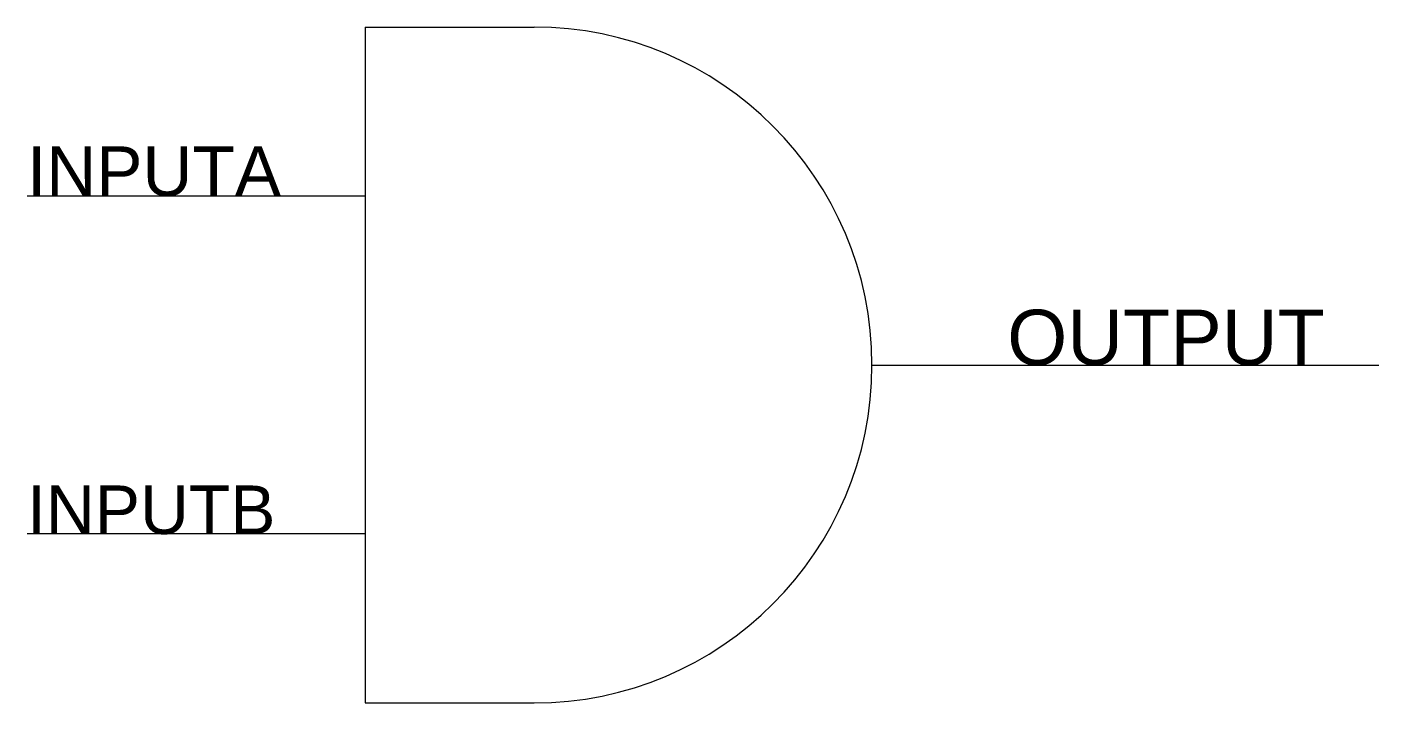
# Model space of a CAD drawing. Header units: millimetres. Extents: x -100 to 300, y -100 to 100.
import ezdxf

# ---------------------------------------------------------------- set-up
doc = ezdxf.new("R2010")
doc.units = ezdxf.units.MM
doc.styles.get("Standard").update_dxf_attribs({"font": 'arial.ttf'})

msp = doc.modelspace()

# ---------------------------------------------------------------- linework, layer by layer
for p, q in [((0, 100), (0, -100)), ((0, 100), (50, 100)), ((0, 50), (-100, 50)), ((150, 0), (300, 0)), ((0, -50), (-100, -50)), ((0, -100), (50, -100))]:
    msp.add_line(p, q)
msp.add_arc((50, 0), 100, 270, 90)

# ---------------------------------------------------------------- texts
for tag, p, height in [('INPUTA', (-100, 50), 14.67), ('OUTPUT', (190, 0), 16.36), ('INPUTB', (-100, -50), 14.35)]:
    msp.add_attdef(tag, p, '0', height=height)

doc.saveas('drawing.dxf')
